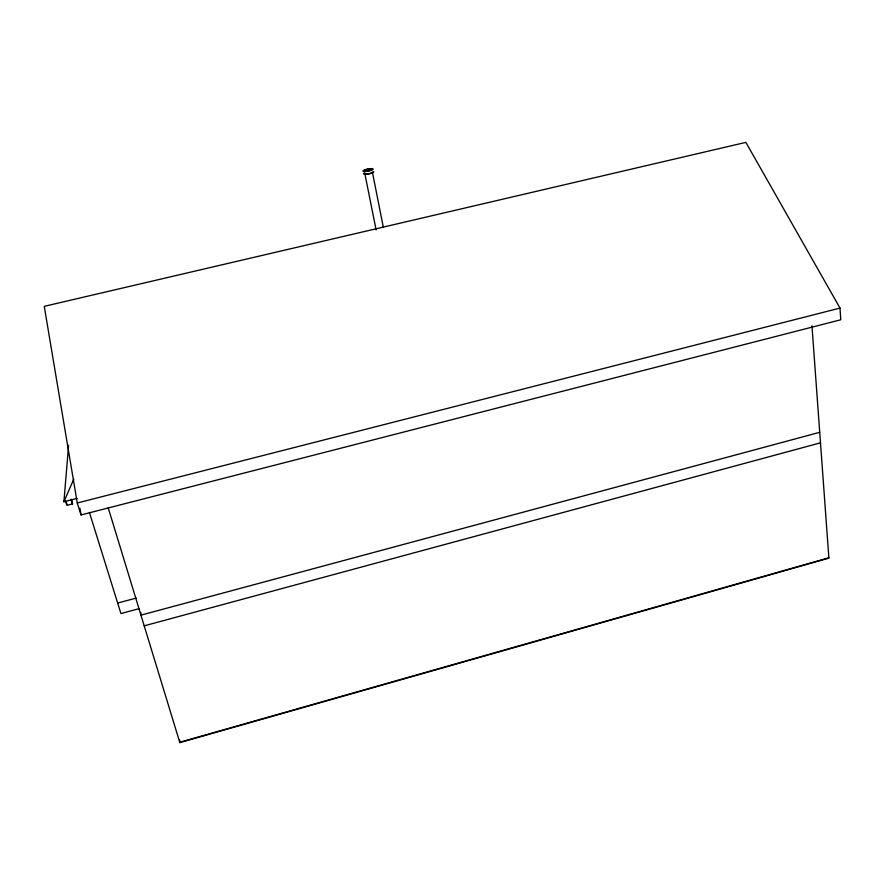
<?xml version="1.0" encoding="UTF-8"?>
<svg xmlns="http://www.w3.org/2000/svg" width="885" height="885" viewBox="0 0 885 885"><rect width="100%" height="100%" fill="white"/><g stroke="black" fill="none" stroke-linecap="round" stroke-linejoin="round"><path stroke-width="1.33" d="M65.401 500.689L66.895 505.357L72.526 503.919L71.486 499.461M77.161 498.377L63.908 501.751L68.61 445.321M63.908 501.751L73.798 479.095M179.721 742.25L828.869 557.76M108.191 507.769L179.843 742.626L828.891 558.136L811.965 325.857M819.72 432.311L140.947 615.141L140.848 612.553M144.211 625.839L820.495 442.843M117.661 603.05L136.257 598.072M139.454 608.57L120.935 613.537L89.418 512.437M81.044 514.948L840.75 319.773L839.998 308.08L745.867 142.374L44.25 306.343L77.272 502.99L81.044 514.948L79.915 508.267M77.272 502.99L839.998 308.08M66.231 502.06L66.972 504.395M71.054 499.24L72.526 503.919M364.819 173.471L376.114 229.89M383.327 227.312L372.419 172.199A3.883 0.841 -11.1 0 1 368.304 173.748M179.633 739.96L179.843 742.626M367.33 173.88A3.883 0.841 -11.1 0 1 365.704 173.936M373.216 171.491A5.199 1.117 -11.1 0 1 371.567 173.217A5.199 1.117 -11.1 0 1 365.018 174.323A5.199 1.117 -11.1 0 1 364.432 172.973M365.892 171.159A3.883 0.83 -11.1 0 0 371.866 169.411A3.883 0.83 -11.1 0 0 366.423 169.599A3.883 0.83 -11.1 0 0 365.892 171.159M365.162 171.535A5.199 1.106 -11.1 0 0 373.149 169.201A5.199 1.106 -11.1 0 0 365.859 169.455A5.199 1.106 -11.1 0 0 365.162 171.535"/></g></svg>
